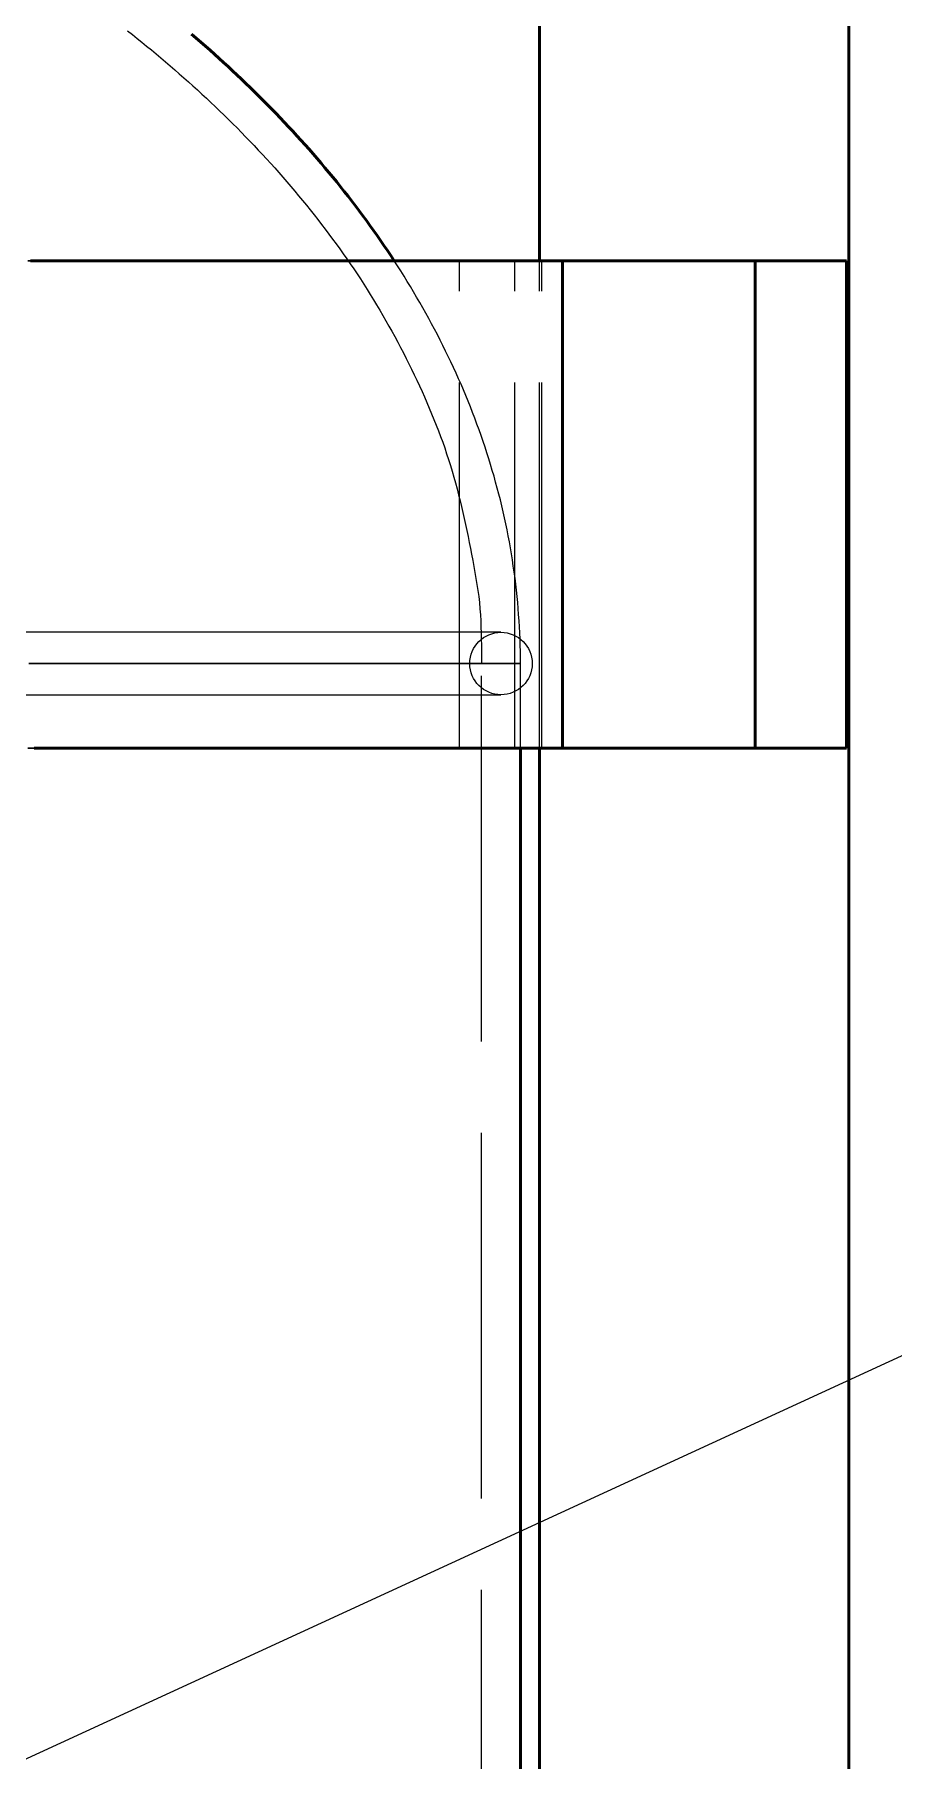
# Model space of a CAD drawing. Header units: millimetres. Extents: x 0 to 420, y 0 to 297.
# Drawn here: x 96.59 to 103.63, y 197.8 to 211.96 of the extents above; entities that cross this region are included whole.
import ezdxf

# ---------------------------------------------------------------- set-up
doc = ezdxf.new("R2010")
doc.units = ezdxf.units.MM
doc.linetypes.add('ISO02-TRAZOS', pattern=[3.75, 3, -0.75])
for name, color, linetype, lineweight in [('01-VISIBLE', 7, 'CONTINUOUS', 50), ('02-OCULTA', 4, 'ISO02-TRAZOS', 25), ('08-FINA', 5, 'CONTINUOUS', 25)]:
    doc.layers.add(name, color=color, linetype=linetype, lineweight=lineweight)

msp = doc.modelspace()

# ---------------------------------------------------------------- linework, layer by layer
at = {"layer": '01-VISIBLE'}
for p, q in [((100.73, 210.105), (100.73, 250.48)), ((103.27, 171), (103.27, 250.48)), ((100.92, 206.105), (100.92, 210.105)), ((100.92, 210.105), (102.5, 210.105)), ((102.5, 206.105), (102.5, 210.105)), ((102.5, 210.105), (103.25, 210.105)), ((103.25, 206.105), (103.25, 210.105)), ((100.575, 180.525), (100.575, 206.105)), ((100.73, 180.525), (100.73, 206.105)), ((100.92, 206.105), (102.5, 206.105)), ((102.5, 206.105), (103.25, 206.105))]:
    msp.add_line(p, q, dxfattribs=at)
for points in [[(99.539, 210.105), (99.511, 210.147), (99.483, 210.188), (99.455, 210.23), (99.427, 210.271), (99.398, 210.312), (99.37, 210.353), (99.34, 210.394), (99.311, 210.434), (99.281, 210.474), (99.252, 210.515), (99.221, 210.554), (99.191, 210.594), (99.16, 210.634), (99.129, 210.673), (99.098, 210.712), (99.067, 210.751), (99.035, 210.79), (99.003, 210.829), (98.971, 210.867), (98.939, 210.905), (98.907, 210.943), (98.874, 210.981), (98.841, 211.019), (98.808, 211.056), (98.774, 211.093), (98.741, 211.13), (98.707, 211.167), (98.673, 211.204), (98.639, 211.24), (98.604, 211.277), (98.57, 211.313), (98.535, 211.349), (98.5, 211.385), (98.465, 211.42), (98.429, 211.455), (98.394, 211.491), (98.358, 211.526), (98.322, 211.56), (98.286, 211.595), (98.249, 211.629), (98.213, 211.664), (98.176, 211.698), (98.139, 211.731), (98.102, 211.765), (98.065, 211.799), (98.028, 211.832), (97.99, 211.865), (97.953, 211.898), (97.915, 211.931), (97.877, 211.963)], [(96.554, 210.105), (96.604, 210.105), (96.655, 210.105), (96.705, 210.105), (96.755, 210.105), (96.805, 210.105), (96.855, 210.105), (96.906, 210.105), (96.956, 210.105), (97.006, 210.105), (97.056, 210.105), (97.106, 210.105), (97.156, 210.105), (97.207, 210.105), (97.257, 210.105), (97.307, 210.105), (97.357, 210.105), (97.407, 210.105), (97.458, 210.105), (97.508, 210.105), (97.558, 210.105), (97.608, 210.105), (97.658, 210.105), (97.708, 210.105), (97.759, 210.105), (97.809, 210.105), (97.859, 210.105), (97.909, 210.105), (97.959, 210.105), (98.01, 210.105), (98.06, 210.105), (98.11, 210.105), (98.16, 210.105), (98.21, 210.105), (98.26, 210.105), (98.311, 210.105), (98.361, 210.105), (98.411, 210.105), (98.461, 210.105), (98.511, 210.105), (98.562, 210.105), (98.612, 210.105), (98.662, 210.105), (98.712, 210.105), (98.762, 210.105), (98.812, 210.105), (98.863, 210.105), (98.913, 210.105), (98.963, 210.105), (99.013, 210.105), (99.063, 210.105), (99.113, 210.105), (99.164, 210.105), (99.214, 210.105), (99.264, 210.105), (99.314, 210.105), (99.364, 210.105), (99.415, 210.105), (99.465, 210.105), (99.515, 210.105), (99.565, 210.105), (99.615, 210.105), (99.665, 210.105), (99.716, 210.105), (99.766, 210.105), (99.816, 210.105), (99.866, 210.105), (99.916, 210.105), (99.967, 210.105), (100.017, 210.105), (100.067, 210.105), (100.117, 210.105), (100.167, 210.105), (100.217, 210.105), (100.268, 210.105), (100.318, 210.105), (100.368, 210.105), (100.418, 210.105), (100.468, 210.105), (100.519, 210.105), (100.569, 210.105), (100.619, 210.105), (100.669, 210.105), (100.719, 210.105), (100.769, 210.105), (100.82, 210.105), (100.87, 210.105), (100.92, 210.105)], [(96.586, 206.105), (96.636, 206.105), (96.687, 206.105), (96.737, 206.105), (96.788, 206.105), (96.838, 206.105), (96.888, 206.105), (96.939, 206.105), (96.989, 206.105), (97.04, 206.105), (97.09, 206.105), (97.14, 206.105), (97.191, 206.105), (97.241, 206.105), (97.292, 206.105), (97.342, 206.105), (97.392, 206.105), (97.443, 206.105), (97.493, 206.105), (97.543, 206.105), (97.594, 206.105), (97.644, 206.105), (97.695, 206.105), (97.745, 206.105), (97.795, 206.105), (97.846, 206.105), (97.896, 206.105), (97.947, 206.105), (97.997, 206.105), (98.047, 206.105), (98.098, 206.105), (98.148, 206.105), (98.199, 206.105), (98.249, 206.105), (98.299, 206.105), (98.35, 206.105), (98.4, 206.105), (98.451, 206.105), (98.501, 206.105), (98.551, 206.105), (98.602, 206.105), (98.652, 206.105), (98.703, 206.105), (98.753, 206.105), (98.803, 206.105), (98.854, 206.105), (98.904, 206.105), (98.955, 206.105), (99.005, 206.105), (99.055, 206.105), (99.106, 206.105), (99.156, 206.105), (99.207, 206.105), (99.257, 206.105), (99.307, 206.105), (99.358, 206.105), (99.408, 206.105), (99.459, 206.105), (99.509, 206.105), (99.559, 206.105), (99.61, 206.105), (99.66, 206.105), (99.71, 206.105), (99.761, 206.105), (99.811, 206.105), (99.862, 206.105), (99.912, 206.105), (99.962, 206.105), (100.013, 206.105), (100.063, 206.105), (100.114, 206.105), (100.164, 206.105), (100.214, 206.105), (100.265, 206.105), (100.315, 206.105), (100.366, 206.105), (100.416, 206.105), (100.466, 206.105), (100.517, 206.105), (100.567, 206.105), (100.618, 206.105), (100.668, 206.105), (100.718, 206.105), (100.769, 206.105), (100.819, 206.105), (100.87, 206.105), (100.92, 206.105)]]:
    msp.add_lwpolyline(points, dxfattribs=at)
at = {"layer": '02-OCULTA'}
for p, q in [((100.075, 210.105), (100.528, 210.105)), ((100.075, 206.105), (100.075, 210.105)), ((100.075, 210.105), (100.528, 210.105)), ((100.075, 206.105), (100.075, 210.105)), ((100.528, 206.105), (100.528, 210.105)), ((100.528, 206.105), (100.528, 210.105)), ((100.73, 206.105), (100.73, 210.105)), ((100.75, 206.105), (100.75, 210.105)), ((100.75, 210.105), (103.25, 210.105)), ((100.75, 206.105), (100.75, 210.105)), ((102.5, 206.105), (102.5, 210.105)), ((103.25, 206.105), (103.25, 210.105)), ((100.255, 166.2), (100.255, 206.8)), ((100.575, 206.105), (100.575, 206.8)), ((100.075, 206.105), (100.528, 206.105)), ((100.075, 206.105), (100.528, 206.105)), ((100.75, 206.105), (103.25, 206.105))]:
    msp.add_line(p, q, dxfattribs=at)
for points in [[(97.352, 211.991), (97.391, 211.96), (97.43, 211.929), (97.469, 211.897), (97.508, 211.866), (97.547, 211.834), (97.585, 211.802), (97.624, 211.77), (97.662, 211.737), (97.7, 211.705), (97.738, 211.672), (97.776, 211.639), (97.813, 211.606), (97.851, 211.573), (97.888, 211.539), (97.925, 211.506), (97.962, 211.472), (97.998, 211.438), (98.035, 211.403), (98.071, 211.369), (98.107, 211.334), (98.143, 211.299), (98.179, 211.264), (98.215, 211.229), (98.25, 211.194), (98.285, 211.158), (98.32, 211.122), (98.355, 211.086), (98.39, 211.05), (98.424, 211.013), (98.458, 210.977), (98.492, 210.94), (98.526, 210.903), (98.559, 210.866), (98.592, 210.828), (98.625, 210.79), (98.658, 210.753), (98.691, 210.715), (98.723, 210.676), (98.755, 210.638), (98.787, 210.599), (98.819, 210.561), (98.85, 210.522), (98.881, 210.482), (98.912, 210.443), (98.943, 210.403), (98.973, 210.364), (99.003, 210.324), (99.033, 210.283), (99.063, 210.243), (99.092, 210.202), (99.121, 210.162), (99.15, 210.121), (99.178, 210.079), (99.207, 210.038), (99.234, 209.996), (99.262, 209.955), (99.289, 209.913), (99.316, 209.87), (99.343, 209.828), (99.369, 209.785), (99.395, 209.742), (99.421, 209.699), (99.446, 209.656), (99.471, 209.613), (99.496, 209.569), (99.52, 209.526), (99.544, 209.482), (99.568, 209.437), (99.591, 209.393), (99.614, 209.349), (99.637, 209.304), (99.659, 209.259), (99.681, 209.214), (99.703, 209.169), (99.725, 209.124), (99.746, 209.079), (99.767, 209.033), (99.787, 208.987), (99.807, 208.942), (99.827, 208.896), (99.846, 208.849), (99.865, 208.803), (99.884, 208.757), (99.902, 208.71), (99.92, 208.663), (99.937, 208.616), (99.953, 208.569), (99.969, 208.521), (99.985, 208.474), (100, 208.426), (100.014, 208.378), (100.028, 208.33), (100.042, 208.282), (100.055, 208.233), (100.067, 208.185), (100.079, 208.136), (100.091, 208.088), (100.103, 208.039), (100.114, 207.99), (100.124, 207.941), (100.135, 207.892), (100.145, 207.843), (100.155, 207.794), (100.164, 207.745), (100.174, 207.696), (100.183, 207.646), (100.192, 207.597), (100.201, 207.548), (100.21, 207.499), (100.218, 207.449), (100.226, 207.4), (100.233, 207.35), (100.238, 207.3), (100.242, 207.25), (100.246, 207.2), (100.249, 207.15), (100.251, 207.1), (100.252, 207.05), (100.253, 207), (100.254, 206.95), (100.255, 206.9), (100.255, 206.85), (100.255, 206.8)], [(96.533, 210.105), (96.602, 210.105), (96.67, 210.105), (96.739, 210.105), (96.808, 210.105), (96.877, 210.105), (96.946, 210.105), (97.015, 210.105), (97.084, 210.105), (97.153, 210.105), (97.222, 210.105), (97.29, 210.105), (97.359, 210.105), (97.428, 210.105), (97.497, 210.105), (97.566, 210.105), (97.635, 210.105), (97.704, 210.105), (97.773, 210.105), (97.842, 210.105), (97.911, 210.105), (97.979, 210.105), (98.048, 210.105), (98.117, 210.105), (98.186, 210.105), (98.255, 210.105), (98.324, 210.105), (98.393, 210.105), (98.462, 210.105), (98.531, 210.105), (98.599, 210.105), (98.668, 210.105), (98.737, 210.105), (98.806, 210.105), (98.875, 210.105), (98.944, 210.105), (99.013, 210.105), (99.082, 210.105), (99.151, 210.105), (99.219, 210.105), (99.288, 210.105), (99.357, 210.105), (99.426, 210.105), (99.495, 210.105), (99.564, 210.105), (99.633, 210.105), (99.702, 210.105), (99.771, 210.105), (99.839, 210.105), (99.908, 210.105), (99.977, 210.105), (100.046, 210.105), (100.115, 210.105), (100.184, 210.105), (100.253, 210.105), (100.322, 210.105), (100.391, 210.105), (100.46, 210.105), (100.528, 210.105)], [(100.528, 210.105), (100.46, 210.105), (100.391, 210.105), (100.322, 210.105), (100.253, 210.105), (100.184, 210.105), (100.115, 210.105), (100.046, 210.105), (99.977, 210.105), (99.908, 210.105), (99.839, 210.105), (99.771, 210.105), (99.702, 210.105), (99.633, 210.105), (99.564, 210.105), (99.495, 210.105), (99.426, 210.105), (99.357, 210.105), (99.288, 210.105), (99.219, 210.105), (99.151, 210.105), (99.082, 210.105), (99.013, 210.105), (98.944, 210.105), (98.875, 210.105), (98.806, 210.105), (98.737, 210.105), (98.668, 210.105), (98.599, 210.105), (98.531, 210.105), (98.462, 210.105), (98.393, 210.105), (98.324, 210.105), (98.255, 210.105), (98.186, 210.105), (98.117, 210.105), (98.048, 210.105), (97.979, 210.105), (97.911, 210.105), (97.842, 210.105), (97.773, 210.105), (97.704, 210.105), (97.635, 210.105), (97.566, 210.105), (97.497, 210.105), (97.428, 210.105), (97.359, 210.105), (97.29, 210.105), (97.222, 210.105), (97.153, 210.105), (97.084, 210.105), (97.015, 210.105), (96.946, 210.105), (96.877, 210.105), (96.808, 210.105), (96.739, 210.105), (96.67, 210.105), (96.602, 210.105), (96.533, 210.105)], [(100.75, 210.105), (100.68, 210.105), (100.61, 210.105), (100.54, 210.105), (100.47, 210.105), (100.4, 210.105), (100.33, 210.105), (100.26, 210.105), (100.19, 210.105), (100.12, 210.105), (100.05, 210.105), (99.98, 210.105), (99.91, 210.105), (99.84, 210.105), (99.77, 210.105), (99.7, 210.105), (99.63, 210.105), (99.56, 210.105), (99.49, 210.105), (99.42, 210.105), (99.35, 210.105), (99.28, 210.105), (99.21, 210.105), (99.14, 210.105), (99.07, 210.105), (99, 210.105), (98.93, 210.105), (98.86, 210.105), (98.79, 210.105), (98.72, 210.105), (98.65, 210.105), (98.58, 210.105), (98.51, 210.105), (98.44, 210.105), (98.37, 210.105), (98.3, 210.105), (98.23, 210.105), (98.16, 210.105), (98.09, 210.105), (98.02, 210.105), (97.95, 210.105), (97.88, 210.105), (97.81, 210.105), (97.74, 210.105), (97.67, 210.105), (97.6, 210.105), (97.53, 210.105), (97.46, 210.105), (97.39, 210.105), (97.32, 210.105), (97.25, 210.105), (97.18, 210.105), (97.11, 210.105), (97.04, 210.105), (96.97, 210.105), (96.9, 210.105), (96.83, 210.105), (96.76, 210.105), (96.69, 210.105), (96.62, 210.105), (96.55, 210.105)], [(100.575, 206.8), (100.575, 206.85), (100.574, 206.9), (100.573, 206.951), (100.571, 207.001), (100.569, 207.051), (100.567, 207.101), (100.564, 207.151), (100.56, 207.201), (100.556, 207.251), (100.552, 207.301), (100.547, 207.351), (100.542, 207.401), (100.536, 207.451), (100.53, 207.501), (100.523, 207.55), (100.516, 207.6), (100.509, 207.65), (100.501, 207.699), (100.492, 207.749), (100.484, 207.798), (100.474, 207.848), (100.465, 207.897), (100.454, 207.946), (100.444, 207.995), (100.433, 208.044), (100.421, 208.093), (100.41, 208.142), (100.397, 208.19), (100.385, 208.239), (100.371, 208.287), (100.358, 208.336), (100.344, 208.384), (100.33, 208.432), (100.315, 208.48), (100.3, 208.528), (100.284, 208.575), (100.268, 208.623), (100.252, 208.67), (100.235, 208.718), (100.218, 208.765), (100.2, 208.812), (100.182, 208.859), (100.164, 208.905), (100.145, 208.952), (100.126, 208.998), (100.107, 209.045), (100.087, 209.091), (100.067, 209.137), (100.046, 209.183), (100.026, 209.228), (100.004, 209.274), (99.983, 209.319), (99.961, 209.364), (99.939, 209.409), (99.916, 209.454), (99.893, 209.499), (99.87, 209.543), (99.846, 209.587), (99.822, 209.632), (99.798, 209.675), (99.773, 209.719), (99.749, 209.763), (99.723, 209.806), (99.698, 209.849), (99.672, 209.893), (99.646, 209.935), (99.62, 209.978), (99.593, 210.021), (99.566, 210.063), (99.539, 210.105)], [(100.415, 207.056), (100.347, 207.056), (100.278, 207.056), (100.21, 207.056), (100.142, 207.056), (100.073, 207.056), (100.005, 207.056), (99.937, 207.056), (99.868, 207.056), (99.8, 207.056), (99.732, 207.056), (99.663, 207.056), (99.595, 207.056), (99.527, 207.056), (99.458, 207.056), (99.39, 207.056), (99.322, 207.056), (99.253, 207.056), (99.185, 207.056), (99.117, 207.056), (99.049, 207.056), (98.98, 207.056), (98.912, 207.056), (98.844, 207.056), (98.775, 207.056), (98.707, 207.056), (98.639, 207.056), (98.57, 207.056), (98.502, 207.056), (98.434, 207.056), (98.365, 207.056), (98.297, 207.056), (98.229, 207.056), (98.16, 207.056), (98.092, 207.056), (98.024, 207.056), (97.955, 207.056), (97.887, 207.056), (97.819, 207.056), (97.75, 207.056), (97.682, 207.056), (97.614, 207.056), (97.545, 207.056), (97.477, 207.056), (97.409, 207.056), (97.34, 207.056), (97.272, 207.056), (97.204, 207.056), (97.135, 207.056), (97.067, 207.056), (96.999, 207.056), (96.93, 207.056), (96.862, 207.056), (96.794, 207.056), (96.725, 207.056), (96.657, 207.056), (96.589, 207.056), (96.52, 207.056)], [(100.415, 207.056), (100.347, 207.056), (100.278, 207.056), (100.21, 207.056), (100.142, 207.056), (100.073, 207.056), (100.005, 207.056), (99.937, 207.056), (99.869, 207.056), (99.8, 207.056), (99.732, 207.056), (99.664, 207.056), (99.595, 207.056), (99.527, 207.056), (99.459, 207.056), (99.39, 207.056), (99.322, 207.056), (99.254, 207.056), (99.185, 207.056), (99.117, 207.056), (99.049, 207.056), (98.98, 207.056), (98.912, 207.056), (98.844, 207.056), (98.775, 207.056), (98.707, 207.056), (98.639, 207.056), (98.57, 207.056), (98.502, 207.056), (98.434, 207.056), (98.365, 207.056), (98.297, 207.056), (98.229, 207.056), (98.16, 207.056), (98.092, 207.056), (98.024, 207.056), (97.955, 207.056), (97.887, 207.056), (97.819, 207.056), (97.75, 207.056), (97.682, 207.056), (97.614, 207.056), (97.545, 207.056), (97.477, 207.056), (97.409, 207.056), (97.341, 207.056), (97.272, 207.056), (97.204, 207.056), (97.136, 207.056), (97.067, 207.056), (96.999, 207.056), (96.931, 207.056), (96.862, 207.056), (96.794, 207.056), (96.726, 207.056), (96.657, 207.056), (96.589, 207.056), (96.521, 207.056)], [(100.255, 206.8), (100.187, 206.8), (100.12, 206.8), (100.052, 206.8), (99.985, 206.8), (99.917, 206.8), (99.85, 206.8), (99.782, 206.8), (99.715, 206.8), (99.647, 206.8), (99.58, 206.8), (99.512, 206.8), (99.445, 206.8), (99.377, 206.8), (99.31, 206.8), (99.242, 206.8), (99.175, 206.8), (99.107, 206.8), (99.04, 206.8), (98.972, 206.8), (98.904, 206.8), (98.837, 206.8), (98.769, 206.8), (98.702, 206.8), (98.634, 206.8), (98.567, 206.8), (98.499, 206.8), (98.432, 206.8), (98.364, 206.8), (98.297, 206.8), (98.229, 206.8), (98.162, 206.8), (98.094, 206.8), (98.027, 206.8), (97.959, 206.8), (97.892, 206.8), (97.824, 206.8), (97.757, 206.8), (97.689, 206.8), (97.622, 206.8), (97.554, 206.8), (97.486, 206.8), (97.419, 206.8), (97.351, 206.8), (97.284, 206.8), (97.216, 206.8), (97.149, 206.8), (97.081, 206.8), (97.014, 206.8), (96.946, 206.8), (96.879, 206.8), (96.811, 206.8), (96.744, 206.8), (96.676, 206.8), (96.609, 206.8), (96.541, 206.8)], [(96.541, 206.8), (96.609, 206.8), (96.676, 206.8), (96.744, 206.8), (96.811, 206.8), (96.879, 206.8), (96.946, 206.8), (97.014, 206.8), (97.081, 206.8), (97.149, 206.8), (97.216, 206.8), (97.284, 206.8), (97.351, 206.8), (97.419, 206.8), (97.486, 206.8), (97.554, 206.8), (97.622, 206.8), (97.689, 206.8), (97.757, 206.8), (97.824, 206.8), (97.892, 206.8), (97.959, 206.8), (98.027, 206.8), (98.094, 206.8), (98.162, 206.8), (98.229, 206.8), (98.297, 206.8), (98.364, 206.8), (98.432, 206.8), (98.499, 206.8), (98.567, 206.8), (98.634, 206.8), (98.702, 206.8), (98.769, 206.8), (98.837, 206.8), (98.904, 206.8), (98.972, 206.8), (99.04, 206.8), (99.107, 206.8), (99.175, 206.8), (99.242, 206.8), (99.31, 206.8), (99.377, 206.8), (99.445, 206.8), (99.512, 206.8), (99.58, 206.8), (99.647, 206.8), (99.715, 206.8), (99.782, 206.8), (99.85, 206.8), (99.917, 206.8), (99.985, 206.8), (100.052, 206.8), (100.12, 206.8), (100.187, 206.8), (100.255, 206.8)], [(100.255, 206.8), (100.187, 206.8), (100.12, 206.8), (100.052, 206.8), (99.985, 206.8), (99.917, 206.8), (99.85, 206.8), (99.782, 206.8), (99.715, 206.8), (99.647, 206.8), (99.58, 206.8), (99.512, 206.8), (99.445, 206.8), (99.377, 206.8), (99.31, 206.8), (99.242, 206.8), (99.175, 206.8), (99.107, 206.8), (99.04, 206.8), (98.972, 206.8), (98.904, 206.8), (98.837, 206.8), (98.769, 206.8), (98.702, 206.8), (98.634, 206.8), (98.567, 206.8), (98.499, 206.8), (98.432, 206.8), (98.364, 206.8), (98.297, 206.8), (98.229, 206.8), (98.162, 206.8), (98.094, 206.8), (98.027, 206.8), (97.959, 206.8), (97.892, 206.8), (97.824, 206.8), (97.757, 206.8), (97.689, 206.8), (97.622, 206.8), (97.554, 206.8), (97.486, 206.8), (97.419, 206.8), (97.351, 206.8), (97.284, 206.8), (97.216, 206.8), (97.149, 206.8), (97.081, 206.8), (97.014, 206.8), (96.946, 206.8), (96.879, 206.8), (96.811, 206.8), (96.744, 206.8), (96.676, 206.8), (96.609, 206.8), (96.541, 206.8)], [(96.541, 206.8), (96.609, 206.8), (96.676, 206.8), (96.744, 206.8), (96.811, 206.8), (96.879, 206.8), (96.946, 206.8), (97.014, 206.8), (97.081, 206.8), (97.149, 206.8), (97.216, 206.8), (97.284, 206.8), (97.351, 206.8), (97.419, 206.8), (97.486, 206.8), (97.554, 206.8), (97.622, 206.8), (97.689, 206.8), (97.757, 206.8), (97.824, 206.8), (97.892, 206.8), (97.959, 206.8), (98.027, 206.8), (98.094, 206.8), (98.162, 206.8), (98.229, 206.8), (98.297, 206.8), (98.364, 206.8), (98.432, 206.8), (98.499, 206.8), (98.567, 206.8), (98.634, 206.8), (98.702, 206.8), (98.769, 206.8), (98.837, 206.8), (98.904, 206.8), (98.972, 206.8), (99.04, 206.8), (99.107, 206.8), (99.175, 206.8), (99.242, 206.8), (99.31, 206.8), (99.377, 206.8), (99.445, 206.8), (99.512, 206.8), (99.58, 206.8), (99.647, 206.8), (99.715, 206.8), (99.782, 206.8), (99.85, 206.8), (99.917, 206.8), (99.985, 206.8), (100.052, 206.8), (100.12, 206.8), (100.187, 206.8), (100.255, 206.8)], [(100.575, 206.8), (100.506, 206.8), (100.437, 206.8), (100.368, 206.8), (100.298, 206.8), (100.229, 206.8), (100.16, 206.8), (100.091, 206.8), (100.022, 206.8), (99.953, 206.8), (99.884, 206.8), (99.815, 206.8), (99.745, 206.8), (99.676, 206.8), (99.607, 206.8), (99.538, 206.8), (99.469, 206.8), (99.4, 206.8), (99.331, 206.8), (99.262, 206.8), (99.192, 206.8), (99.123, 206.8), (99.054, 206.8), (98.985, 206.8), (98.916, 206.8), (98.847, 206.8), (98.778, 206.8), (98.709, 206.8), (98.639, 206.8), (98.57, 206.8), (98.501, 206.8), (98.432, 206.8), (98.363, 206.8), (98.294, 206.8), (98.225, 206.8), (98.156, 206.8), (98.087, 206.8), (98.017, 206.8), (97.948, 206.8), (97.879, 206.8), (97.81, 206.8), (97.741, 206.8), (97.672, 206.8), (97.603, 206.8), (97.533, 206.8), (97.464, 206.8), (97.395, 206.8), (97.326, 206.8), (97.257, 206.8), (97.188, 206.8), (97.119, 206.8), (97.05, 206.8), (96.98, 206.8), (96.911, 206.8), (96.842, 206.8), (96.773, 206.8), (96.704, 206.8), (96.635, 206.8), (96.566, 206.8)], [(96.566, 206.8), (96.635, 206.8), (96.704, 206.8), (96.773, 206.8), (96.842, 206.8), (96.911, 206.8), (96.98, 206.8), (97.05, 206.8), (97.119, 206.8), (97.188, 206.8), (97.257, 206.8), (97.326, 206.8), (97.395, 206.8), (97.464, 206.8), (97.533, 206.8), (97.603, 206.8), (97.672, 206.8), (97.741, 206.8), (97.81, 206.8), (97.879, 206.8), (97.948, 206.8), (98.017, 206.8), (98.087, 206.8), (98.156, 206.8), (98.225, 206.8), (98.294, 206.8), (98.363, 206.8), (98.432, 206.8), (98.501, 206.8), (98.57, 206.8), (98.639, 206.8), (98.709, 206.8), (98.778, 206.8), (98.847, 206.8), (98.916, 206.8), (98.985, 206.8), (99.054, 206.8), (99.123, 206.8), (99.192, 206.8), (99.262, 206.8), (99.331, 206.8), (99.4, 206.8), (99.469, 206.8), (99.538, 206.8), (99.607, 206.8), (99.676, 206.8), (99.745, 206.8), (99.815, 206.8), (99.884, 206.8), (99.953, 206.8), (100.022, 206.8), (100.091, 206.8), (100.16, 206.8), (100.229, 206.8), (100.298, 206.8), (100.368, 206.8), (100.437, 206.8), (100.506, 206.8), (100.575, 206.8)], [(100.575, 206.8), (100.506, 206.8), (100.437, 206.8), (100.368, 206.8), (100.298, 206.8), (100.229, 206.8), (100.16, 206.8), (100.091, 206.8), (100.022, 206.8), (99.953, 206.8), (99.884, 206.8), (99.815, 206.8), (99.745, 206.8), (99.676, 206.8), (99.607, 206.8), (99.538, 206.8), (99.469, 206.8), (99.4, 206.8), (99.331, 206.8), (99.262, 206.8), (99.192, 206.8), (99.123, 206.8), (99.054, 206.8), (98.985, 206.8), (98.916, 206.8), (98.847, 206.8), (98.778, 206.8), (98.709, 206.8), (98.639, 206.8), (98.57, 206.8), (98.501, 206.8), (98.432, 206.8), (98.363, 206.8), (98.294, 206.8), (98.225, 206.8), (98.156, 206.8), (98.087, 206.8), (98.017, 206.8), (97.948, 206.8), (97.879, 206.8), (97.81, 206.8), (97.741, 206.8), (97.672, 206.8), (97.603, 206.8), (97.533, 206.8), (97.464, 206.8), (97.395, 206.8), (97.326, 206.8), (97.257, 206.8), (97.188, 206.8), (97.119, 206.8), (97.05, 206.8), (96.98, 206.8), (96.911, 206.8), (96.842, 206.8), (96.773, 206.8), (96.704, 206.8), (96.635, 206.8), (96.566, 206.8)], [(96.566, 206.8), (96.635, 206.8), (96.704, 206.8), (96.773, 206.8), (96.842, 206.8), (96.911, 206.8), (96.98, 206.8), (97.05, 206.8), (97.119, 206.8), (97.188, 206.8), (97.257, 206.8), (97.326, 206.8), (97.395, 206.8), (97.464, 206.8), (97.533, 206.8), (97.603, 206.8), (97.672, 206.8), (97.741, 206.8), (97.81, 206.8), (97.879, 206.8), (97.948, 206.8), (98.017, 206.8), (98.087, 206.8), (98.156, 206.8), (98.225, 206.8), (98.294, 206.8), (98.363, 206.8), (98.432, 206.8), (98.501, 206.8), (98.57, 206.8), (98.639, 206.8), (98.709, 206.8), (98.778, 206.8), (98.847, 206.8), (98.916, 206.8), (98.985, 206.8), (99.054, 206.8), (99.123, 206.8), (99.192, 206.8), (99.262, 206.8), (99.331, 206.8), (99.4, 206.8), (99.469, 206.8), (99.538, 206.8), (99.607, 206.8), (99.676, 206.8), (99.745, 206.8), (99.815, 206.8), (99.884, 206.8), (99.953, 206.8), (100.022, 206.8), (100.091, 206.8), (100.16, 206.8), (100.229, 206.8), (100.298, 206.8), (100.368, 206.8), (100.437, 206.8), (100.506, 206.8), (100.575, 206.8)], [(96.52, 206.544), (96.589, 206.544), (96.657, 206.544), (96.725, 206.544), (96.794, 206.544), (96.862, 206.544), (96.93, 206.544), (96.999, 206.544), (97.067, 206.544), (97.135, 206.544), (97.204, 206.544), (97.272, 206.544), (97.34, 206.544), (97.409, 206.544), (97.477, 206.544), (97.545, 206.544), (97.614, 206.544), (97.682, 206.544), (97.75, 206.544), (97.819, 206.544), (97.887, 206.544), (97.955, 206.544), (98.024, 206.544), (98.092, 206.544), (98.16, 206.544), (98.229, 206.544), (98.297, 206.544), (98.365, 206.544), (98.434, 206.544), (98.502, 206.544), (98.57, 206.544), (98.639, 206.544), (98.707, 206.544), (98.775, 206.544), (98.844, 206.544), (98.912, 206.544), (98.98, 206.544), (99.049, 206.544), (99.117, 206.544), (99.185, 206.544), (99.253, 206.544), (99.322, 206.544), (99.39, 206.544), (99.458, 206.544), (99.527, 206.544), (99.595, 206.544), (99.663, 206.544), (99.732, 206.544), (99.8, 206.544), (99.868, 206.544), (99.937, 206.544), (100.005, 206.544), (100.073, 206.544), (100.142, 206.544), (100.21, 206.544), (100.278, 206.544), (100.347, 206.544), (100.415, 206.544)], [(96.52, 206.544), (96.589, 206.544), (96.657, 206.544), (96.725, 206.544), (96.794, 206.544), (96.862, 206.544), (96.93, 206.544), (96.999, 206.544), (97.067, 206.544), (97.135, 206.544), (97.204, 206.544), (97.272, 206.544), (97.34, 206.544), (97.409, 206.544), (97.477, 206.544), (97.545, 206.544), (97.614, 206.544), (97.682, 206.544), (97.75, 206.544), (97.819, 206.544), (97.887, 206.544), (97.955, 206.544), (98.024, 206.544), (98.092, 206.544), (98.16, 206.544), (98.229, 206.544), (98.297, 206.544), (98.365, 206.544), (98.434, 206.544), (98.502, 206.544), (98.57, 206.544), (98.639, 206.544), (98.707, 206.544), (98.775, 206.544), (98.844, 206.544), (98.912, 206.544), (98.98, 206.544), (99.049, 206.544), (99.117, 206.544), (99.185, 206.544), (99.253, 206.544), (99.322, 206.544), (99.39, 206.544), (99.458, 206.544), (99.527, 206.544), (99.595, 206.544), (99.663, 206.544), (99.732, 206.544), (99.8, 206.544), (99.868, 206.544), (99.937, 206.544), (100.005, 206.544), (100.073, 206.544), (100.142, 206.544), (100.21, 206.544), (100.278, 206.544), (100.347, 206.544), (100.415, 206.544)], [(96.533, 206.105), (96.602, 206.105), (96.67, 206.105), (96.739, 206.105), (96.808, 206.105), (96.877, 206.105), (96.946, 206.105), (97.015, 206.105), (97.084, 206.105), (97.153, 206.105), (97.222, 206.105), (97.29, 206.105), (97.359, 206.105), (97.428, 206.105), (97.497, 206.105), (97.566, 206.105), (97.635, 206.105), (97.704, 206.105), (97.773, 206.105), (97.842, 206.105), (97.911, 206.105), (97.979, 206.105), (98.048, 206.105), (98.117, 206.105), (98.186, 206.105), (98.255, 206.105), (98.324, 206.105), (98.393, 206.105), (98.462, 206.105), (98.531, 206.105), (98.599, 206.105), (98.668, 206.105), (98.737, 206.105), (98.806, 206.105), (98.875, 206.105), (98.944, 206.105), (99.013, 206.105), (99.082, 206.105), (99.151, 206.105), (99.219, 206.105), (99.288, 206.105), (99.357, 206.105), (99.426, 206.105), (99.495, 206.105), (99.564, 206.105), (99.633, 206.105), (99.702, 206.105), (99.771, 206.105), (99.839, 206.105), (99.908, 206.105), (99.977, 206.105), (100.046, 206.105), (100.115, 206.105), (100.184, 206.105), (100.253, 206.105), (100.322, 206.105), (100.391, 206.105), (100.46, 206.105), (100.528, 206.105)], [(100.528, 206.105), (100.46, 206.105), (100.391, 206.105), (100.322, 206.105), (100.253, 206.105), (100.184, 206.105), (100.115, 206.105), (100.046, 206.105), (99.977, 206.105), (99.908, 206.105), (99.839, 206.105), (99.771, 206.105), (99.702, 206.105), (99.633, 206.105), (99.564, 206.105), (99.495, 206.105), (99.426, 206.105), (99.357, 206.105), (99.288, 206.105), (99.219, 206.105), (99.151, 206.105), (99.082, 206.105), (99.013, 206.105), (98.944, 206.105), (98.875, 206.105), (98.806, 206.105), (98.737, 206.105), (98.668, 206.105), (98.599, 206.105), (98.531, 206.105), (98.462, 206.105), (98.393, 206.105), (98.324, 206.105), (98.255, 206.105), (98.186, 206.105), (98.117, 206.105), (98.048, 206.105), (97.979, 206.105), (97.911, 206.105), (97.842, 206.105), (97.773, 206.105), (97.704, 206.105), (97.635, 206.105), (97.566, 206.105), (97.497, 206.105), (97.428, 206.105), (97.359, 206.105), (97.29, 206.105), (97.222, 206.105), (97.153, 206.105), (97.084, 206.105), (97.015, 206.105), (96.946, 206.105), (96.877, 206.105), (96.808, 206.105), (96.739, 206.105), (96.67, 206.105), (96.602, 206.105), (96.533, 206.105)], [(100.75, 206.105), (100.68, 206.105), (100.61, 206.105), (100.54, 206.105), (100.47, 206.105), (100.4, 206.105), (100.33, 206.105), (100.26, 206.105), (100.19, 206.105), (100.12, 206.105), (100.05, 206.105), (99.98, 206.105), (99.91, 206.105), (99.84, 206.105), (99.77, 206.105), (99.7, 206.105), (99.63, 206.105), (99.56, 206.105), (99.49, 206.105), (99.42, 206.105), (99.35, 206.105), (99.28, 206.105), (99.21, 206.105), (99.14, 206.105), (99.07, 206.105), (99, 206.105), (98.93, 206.105), (98.86, 206.105), (98.79, 206.105), (98.72, 206.105), (98.65, 206.105), (98.58, 206.105), (98.51, 206.105), (98.44, 206.105), (98.37, 206.105), (98.3, 206.105), (98.23, 206.105), (98.16, 206.105), (98.09, 206.105), (98.02, 206.105), (97.95, 206.105), (97.88, 206.105), (97.81, 206.105), (97.74, 206.105), (97.67, 206.105), (97.6, 206.105), (97.53, 206.105), (97.46, 206.105), (97.39, 206.105), (97.32, 206.105), (97.25, 206.105), (97.18, 206.105), (97.11, 206.105), (97.04, 206.105), (96.97, 206.105), (96.9, 206.105), (96.83, 206.105), (96.76, 206.105), (96.69, 206.105), (96.62, 206.105), (96.55, 206.105)]]:
    msp.add_lwpolyline(points, dxfattribs=at)
msp.add_circle((100.415, 206.8), 0.256, dxfattribs=at)
at = {"layer": '08-FINA'}
msp.add_line((125.867, 211.327), (86.75, 193.315), dxfattribs=at)

doc.saveas('drawing.dxf')
